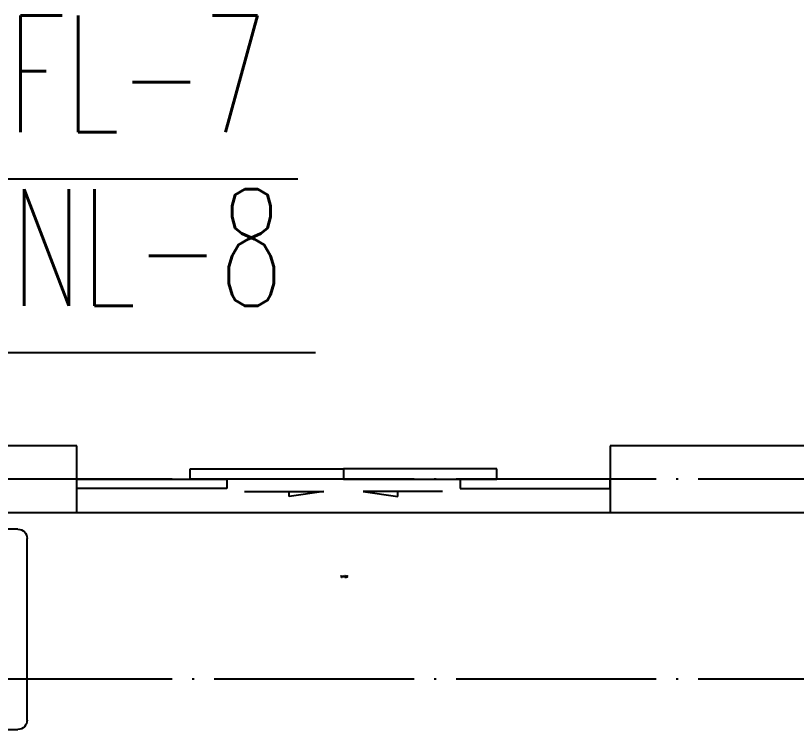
# Model space of a CAD drawing. Extents: x 27938 to 1507990, y 110129 to 923079.
# Drawn here: x 869283 to 871625, y 442081 to 444223 of the extents above; entities that cross this region are included whole.
import ezdxf

# ---------------------------------------------------------------- set-up
doc = ezdxf.new("R2010")
doc.units = 0
doc.header["$LTSCALE"] = 1000
doc.header["$MEASUREMENT"] = 0
doc.linetypes.add('DOTE', pattern=[2.42, 2, -0.2, 0.02, -0.2])
for name, color, linetype in [('DIM_凝结', 150, 'Continuous'), ('DIM_废水', 31, 'Continuous'), ('DOTE', 1, 'Continuous'), ('LVTRY', 6, 'Continuous'), ('WALL', 9, 'Continuous'), ('WINDOW', 4, 'Continuous'), ('WINDOW_TEXT', 7, 'Continuous')]:
    doc.layers.add(name, color=color, linetype=linetype)
doc.layers.add('粉刷', color=251, linetype='Continuous', lineweight=9)
doc.styles.add('_TCH_WINDOW', font='SIMPLEX.shx', dxfattribs={"width": 0.7, "height": 3.5, "bigfont": 'GBCBIG.shx'})
doc.styles.add('_TWT_SERIAL', font='SIMPLEX', dxfattribs={"width": 0.8, "height": 3.5, "bigfont": 'HZTXT'})

# ---------------------------------------------------------------- blocks, each defined once
blk = doc.blocks.new('GDGDGDSDA')
at = {"layer": 'DOTE', "color": 0, "linetype": 'DOTE', "ltscale": 0.3}
for p, q in [((471334.8, 363358.3), (417334.8, 363358.3)), ((471334.8, 362758.3), (417334.8, 362758.3))]:
    blk.add_line(p, q, dxfattribs=at)
blk = doc.blocks.new('RECTANG')
for p, q in [((1, 1), (0, 1)), ((0, 1), (0, 0)), ((1, 0), (1, 1)), ((0, 0), (1, 0))]:
    blk.add_line(p, q)
blk = doc.blocks.new('洗衣机')
at = {"layer": 'LVTRY'}
for p, q in [((3791567.4, 243472.1), (3791021, 243472.1)), ((3791116.5, 243472.1), (3791116.5, 242871.5)), ((3790993.7, 243444.5), (3790993.7, 242899.1)), ((3791594.6, 242899.1), (3791594.6, 243444.5)), ((3791199, 243412.7), (3791474.9, 243412.7)), ((3791145.1, 242982.5), (3791145.1, 243358)), ((3791528.8, 243358), (3791528.8, 242982.5)), ((3791474.9, 242927.8), (3791199, 242927.8)), ((3791021, 242871.5), (3791567.4, 242871.5))]:
    blk.add_line(p, q, dxfattribs=at)
at = {"layer": 'LVTRY', "extrusion": (0, 0, -1)}
for centre, major_axis, start_param, end_param in [((3791021, 243444.5), (0, 27.6), -1.570796, 0), ((3791567.4, 243444.5), (0, 27.6), 0, 1.570796), ((3791055.1, 243379.8), (0, 46.9), 3.141593, 9.424778), ((3791199, 243358), (0, 54.7), 4.712389, 6.283185), ((3791474.9, 243358), (0, 54.7), 0, 1.570796), ((3791055.1, 243265.7), (0, 46.9), 3.141593, 9.424778), ((3791199, 242982.5), (0, 54.7), 3.141593, 4.712389), ((3791474.9, 242982.5), (0, 54.7), 1.570796, 3.141593), ((3791021, 242899.1), (0, 27.6), 3.141593, 4.712389), ((3791567.4, 242899.1), (0, 27.6), 1.570796, 3.141593)]:
    blk.add_ellipse(centre, major_axis=major_axis, ratio=0.986385, start_param=start_param, end_param=end_param, dxfattribs=at)
at = {"layer": 'LVTRY', "xscale": 63.25620569481588, "yscale": 224.5369532744355, "zscale": 64.12934308941763, "rotation": 180}
blk.add_blockref('RECTANG', (3791085.2, 243162.4), dxfattribs=at)
blk = doc.blocks.new('$DorLib2D$00000138')
at = {"color": 0, "linetype": 'Continuous'}
for p, q in [((-0.2875, 0), (-0.2875, 0.1538)), ((-0.2875, 0.1538), (0, 0.1538)), ((0, 0.1538), (0, 0)), ((0.2875, 0.1538), (0, 0.1538)), ((0.2875, 0), (0.2875, 0.1538)), ((-0.5, -0.1399), (-0.5, 0)), ((-0.5, 0), (-0.2188, 0)), ((0, 0), (-0.2875, 0)), ((-0.2188, 0), (-0.2188, -0.1399)), ((0, 0), (0.2875, 0)), ((0.2188, 0), (0.2188, -0.1399)), ((0.5, 0), (0.2188, 0)), ((0.5, 0), (0.5, -0.1946)), ((0.5, -0.1399), (0.5, 0)), ((-0.2188, -0.1399), (-0.5, -0.1399)), ((0.2188, -0.1399), (0.5, -0.1399)), ((-0.1857, -0.186), (-0.037, -0.186)), ((-0.037, -0.186), (-0.1019, -0.2583)), ((-0.1019, -0.2583), (-0.1019, -0.186)), ((0.1857, -0.186), (0.037, -0.186)), ((0.037, -0.186), (0.1019, -0.2583)), ((0.1019, -0.2583), (0.1019, -0.186))]:
    blk.add_line(p, q, dxfattribs=at)

msp = doc.modelspace()

# ---------------------------------------------------------------- linework, layer by layer
at = {"layer": 'DIM_凝结'}
msp.add_line((869156.6, 443212), (870182.7, 443212), dxfattribs=at)
at = {"layer": 'DIM_废水'}
msp.add_line((869141.6, 443732.9), (870129.4, 443732.9), dxfattribs=at)
at = {"layer": 'WALL', "color": 8}
for p, q in [((869466.7, 442932.1), (868716.6, 442932.1)), ((869466.7, 442732.1), (869466.7, 442932.1)), ((871866.6, 442932.1), (871066.7, 442932.1)), ((871066.7, 442932.1), (871066.7, 442732.1)), ((868716.6, 442732.1), (869466.7, 442732.1)), ((871066.7, 442732.1), (871866.6, 442732.1))]:
    msp.add_line(p, q, dxfattribs=at)
at = {"layer": 'WINDOW', "color": 8}
msp.add_line((869466.7, 442732.1), (871066.7, 442732.1), dxfattribs=at)

# ---------------------------------------------------------------- block references
at = {"layer": 'DOTE', "color": 169}
msp.add_blockref('GDGDGDSDA', (408581.8, 79473.8), dxfattribs=at)
at = {"layer": 'WINDOW', "color": 8}
ref = msp.add_blockref('$DorLib2D$00000138', (870266.7, 442832.1), dxfattribs=dict(at, xscale=1600, yscale=200, zscale=1600, rotation=1.055716874123975e-09))
ref.add_attrib('A', 'TLM1623', (870257.6, 442536.6), dxfattribs={"layer": 'WINDOW_TEXT', "color": 8, "ltscale": 0.5, "height": 5.95, "rotation": 0, "style": '_TCH_WINDOW', "width": 0.494118})
at = {"layer": '粉刷', "color": 8}
msp.add_blockref('洗衣机', (-2922277.2, 199209.7), dxfattribs=at)

# ---------------------------------------------------------------- texts
at = {"layer": 'DIM_凝结', "color": 7, "style": '_TWT_SERIAL', "width": 0.64}
msp.add_text('NL-8', height=350, dxfattribs=at).set_placement((869270.1, 443352))
at = {"layer": 'DIM_废水', "color": 7, "style": '_TWT_SERIAL', "width": 0.64}
msp.add_text('FL-7', height=350, dxfattribs=at).set_placement((869259.4, 443872.9))

doc.saveas('drawing.dxf')
